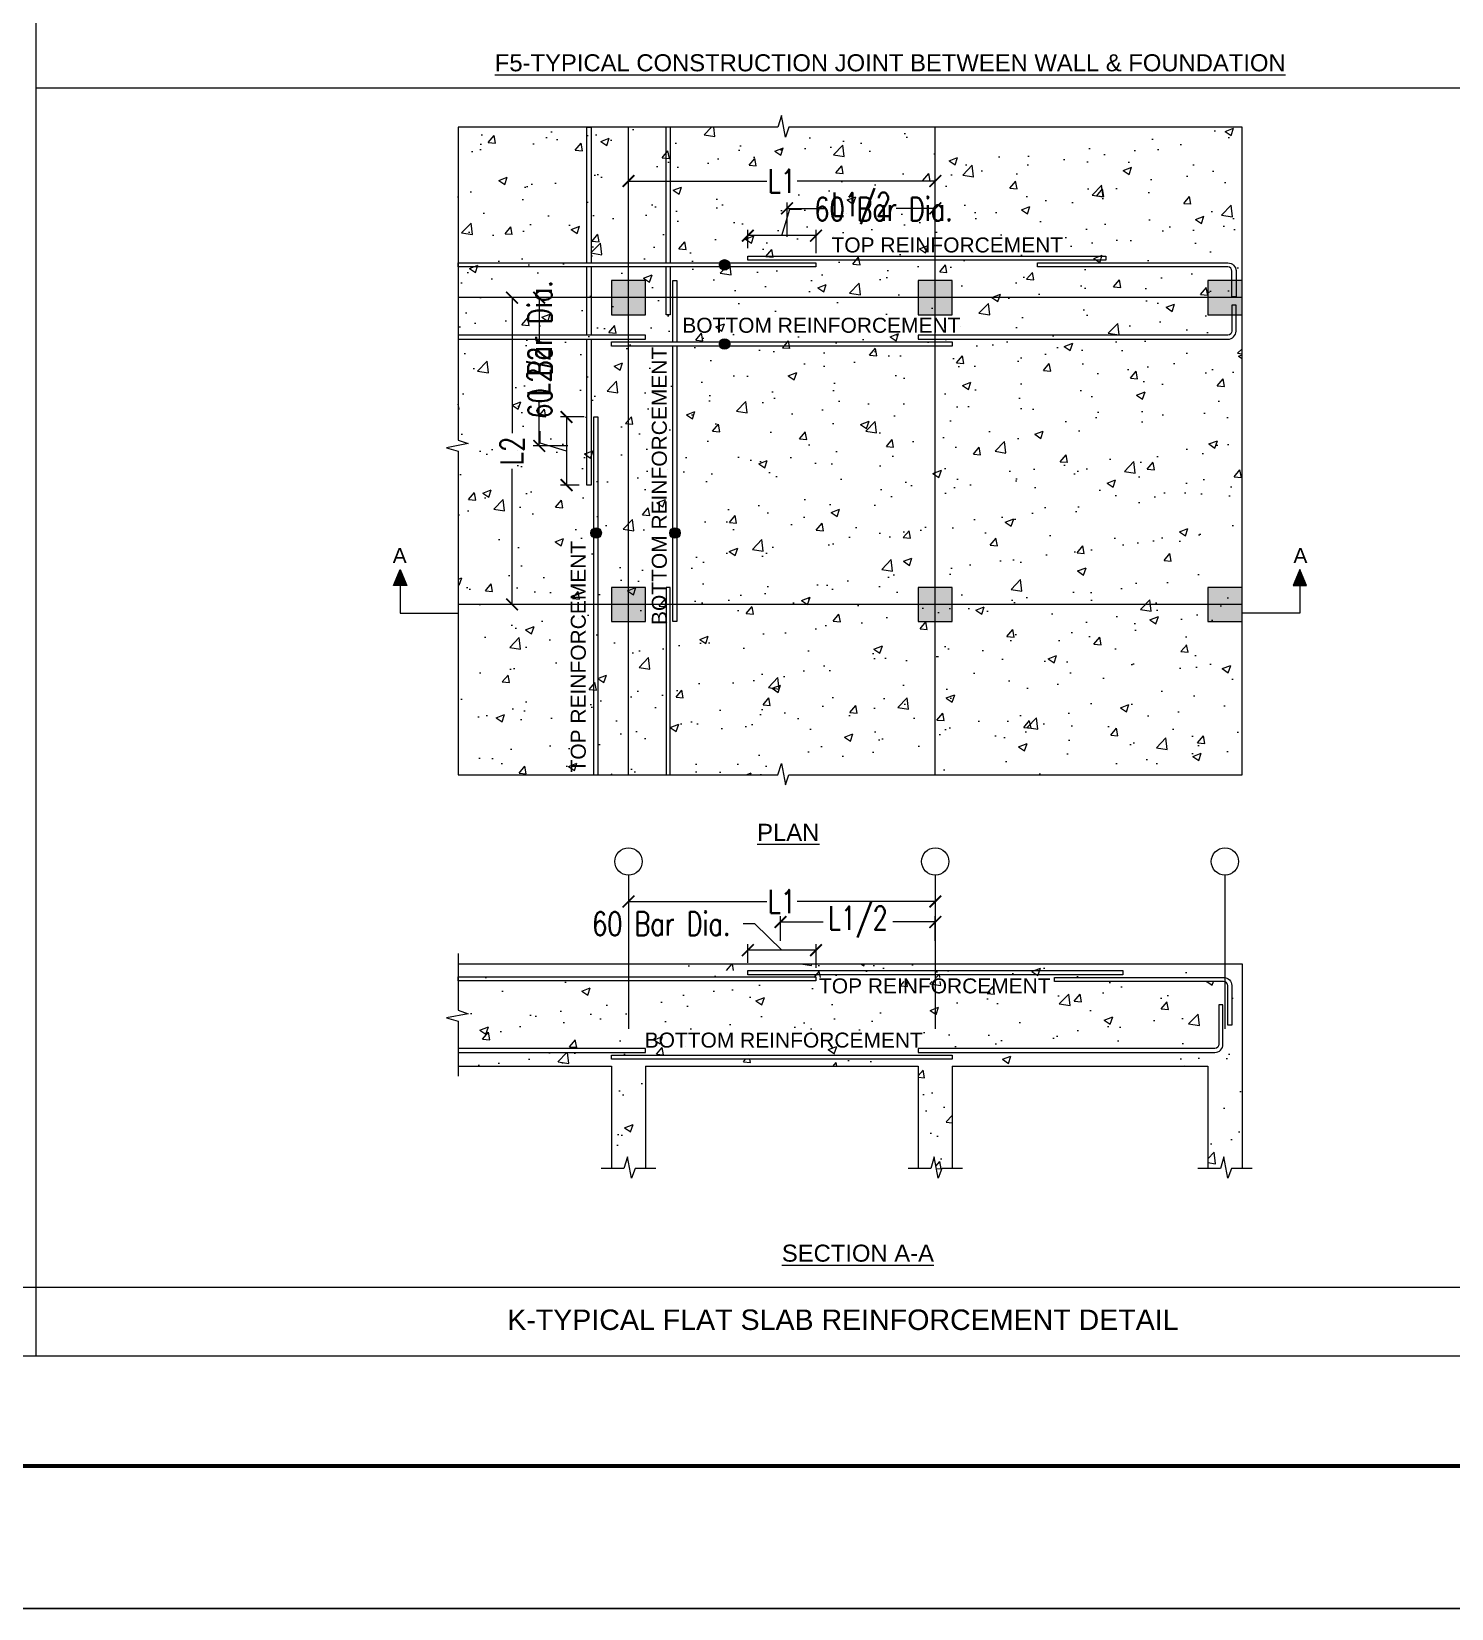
# Model space of a CAD drawing. Extents: x 166525 to 167198, y 178739 to 179747.
# Drawn here: x 167059.79 to 167071.86, y 179439.43 to 179452.83 of the extents above; entities that cross this region are included whole.
import ezdxf

# ---------------------------------------------------------------- set-up
doc = ezdxf.new("R2010")
doc.units = 0
doc.header["$MEASUREMENT"] = 0
doc.layers.get('0').update_dxf_attribs({"linetype": 'CONTINUOUS'})
doc.layers.get('DEFPOINTS').update_dxf_attribs({"linetype": 'CONTINUOUS'})
doc.layers.add('BEAM', color=6, linetype='CONTINUOUS', lineweight=13)
for name, color, linetype in [('COVER', 7, 'CONTINUOUS'), ('MHATCH', 8, 'CONTINUOUS'), ('S-G-TEXT SUB TITLE', 2, 'CONTINUOUS')]:
    doc.layers.add(name, color=color, linetype=linetype)
doc.styles.add('ARIAL', font='arial.ttf')
doc.styles.add('DIM', font='simplex.shx', dxfattribs={"width": 0.75})
doc.dimstyles.new('MUTASIM', dxfattribs={"dimscale": 0.9995, "dimtxt": 0.2, "dimasz": 0.1, "dimexe": 0.05, "dimexo": 0.12, "dimgap": 0.05, "dimtad": 0, "dimzin": 0, "dimdsep": 46, "dimtxsty": 'DIM', "dimblk": 'ARCHTICK', "dimcen": 0.09, "dimclrd": 35, "dimclre": 33, "dimclrt": 256, "dimazin": 0, "dimtfac": 1, "dimtofl": 0, "dimtmove": 1, "dimatfit": 3, "dimfxl": 0.18, "dimtolj": 1, "dimtzin": 0, "dimlwd": 13, "dimlwe": 9, "dimarcsym": 0})
pattern_1 = [(50, (167030.03666, 179441.11026), (0.738933, -0.064648), [0.077266, -0.849925]), (355, (167030.03666, 179441.11026), (-0.142943, 0.774917), [0.061813, -0.67994]), (100.451, (167030.0982, 179441.1049), (0.595992, 0.710265), [0.065666, -0.722325]), (46.1842, (167030.0367, 179441.3163), (1.099484, -0.170522), [0.1159, -1.274888]), (96.6356, (167030.1283, 179441.3021), (0.9629, 1.003547), [0.0985, -1.083487]), (351.184, (167030.0367, 179441.3163), (0.962902, 1.003545), [0.09272, -1.01991]), (21, (167030.1397, 179441.2648), (0.614943, -0.414784), [0.077266, -0.849925]), (326, (167030.1397, 179441.2648), (0.250666, 0.747058), [0.061813, -0.67994]), (71.4514, (167030.1909, 179441.2302), (0.865607, 0.332275), [0.065666, -0.722325]), (37.5, (167030.03666, 179441.11026), (0.0125272, 0.3429514), [0, -0.6716984, 0, -0.6902423, 0, -0.6825157]), (7.5, (167030.03666, 179441.11026), (0.2710175, 0.4063278), [0, -0.393541, 0, -0.6562453, 0, -0.2601286]), (327.5, (167029.80692, 179441.11026), (0.5499492, -0.0232355), [0, -0.257553, 0, -0.8035656, 0, -1.0662698]), (317.5, (167029.7039, 179441.11026), (0.600805, 0.1031287), [0, -0.334819, 0, -0.53365, 0, -0.757206])]

# ---------------------------------------------------------------- blocks, each defined once
blk = doc.blocks.new('SUBTITLE')
at = {"lineweight": 0}
for tag, p in [('%%USUBTITLE', (13935941.075, 8347529.818)), ('20', (13935941.075, 8347529.418))]:
    blk.add_attdef(tag, p, '', height=0.2, dxfattribs=at)
blk = doc.blocks.new('_ARCHTICK')
at = {"color": 0, "linetype": 'ByBlock', "const_width": 0.15}
blk.add_lwpolyline([(-0.5, -0.5), (0.5, 0.5)], dxfattribs=at)
blk = doc.blocks.new('*D1385')
at = {"layer": 'BEAM', "color": 35, "lineweight": 13, "transparency": 16777216}
for p, q in [((167066.168, 179451.1), (167066.236, 179451.325)), ((167066.236, 179451.325), (167066.335, 179451.325)), ((167066.458, 179451.1), (167065.878, 179451.1))]:
    blk.add_line(p, q, dxfattribs=at)
at = {"layer": 'BEAM', "color": 33, "lineweight": 9, "transparency": 16777216}
for p, q in [((167065.878, 179450.993), (167065.878, 179451.15)), ((167066.458, 179450.95), (167066.458, 179451.15))]:
    blk.add_line(p, q, dxfattribs=at)
at = {"layer": 'DEFPOINTS', "color": 0, "transparency": 16777216}
for p in [(167065.878, 179451.1), (167065.878, 179450.873), (167066.458, 179450.83)]:
    blk.add_point(p, dxfattribs=at)
at = {"layer": 'BEAM', "color": 35, "lineweight": 13, "transparency": 16777216, "xscale": 0.09995000000000001, "yscale": 0.09995000000000001, "zscale": 0.09995000000000001, "rotation": 180}
blk.add_blockref('_ARCHTICK', (167065.878, 179451.1), dxfattribs=at)
at = {"layer": 'BEAM', "color": 35, "lineweight": 13, "transparency": 16777216, "xscale": 0.09995000000000001, "yscale": 0.09995000000000001, "zscale": 0.09995000000000001}
blk.add_blockref('_ARCHTICK', (167066.458, 179451.1), dxfattribs=at)
at = {"layer": 'BEAM', "transparency": 16777216, "insert": (167067.032, 179451.325), "char_height": 0.1999, "attachment_point": 5, "style": 'DIM'}
blk.add_mtext('\\A1;60 Bar Dia.', dxfattribs=at)
blk = doc.blocks.new('*D1386')
at = {"layer": 'BEAM', "color": 35, "lineweight": 13, "transparency": 16777216}
for p, q in [((167064.864, 179451.564), (167066.04, 179451.564)), ((167067.472, 179451.564), (167066.297, 179451.564))]:
    blk.add_line(p, q, dxfattribs=at)
at = {"layer": 'BEAM', "color": 33, "lineweight": 9, "transparency": 16777216}
for p, q in [((167064.864, 179451.483), (167064.864, 179451.514)), ((167067.472, 179451.483), (167067.472, 179451.514))]:
    blk.add_line(p, q, dxfattribs=at)
at = {"layer": 'DEFPOINTS', "color": 0, "transparency": 16777216}
for p in [(167064.864, 179451.603), (167067.472, 179451.603), (167067.472, 179451.564)]:
    blk.add_point(p, dxfattribs=at)
at = {"layer": 'BEAM', "color": 35, "lineweight": 13, "transparency": 16777216, "xscale": 0.09995000000000001, "yscale": 0.09995000000000001, "zscale": 0.09995000000000001, "rotation": 180}
blk.add_blockref('_ARCHTICK', (167064.864, 179451.564), dxfattribs=at)
at = {"layer": 'BEAM', "color": 35, "lineweight": 13, "transparency": 16777216, "xscale": 0.09995000000000001, "yscale": 0.09995000000000001, "zscale": 0.09995000000000001}
blk.add_blockref('_ARCHTICK', (167067.472, 179451.564), dxfattribs=at)
at = {"layer": 'BEAM', "transparency": 16777216, "insert": (167066.168, 179451.564), "char_height": 0.1999, "attachment_point": 5, "style": 'DIM'}
blk.add_mtext('\\A1;L1', dxfattribs=at)
blk = doc.blocks.new('*D1387')
at = {"layer": 'BEAM', "color": 33, "lineweight": 9, "transparency": 16777216}
for p, q in [((167066.212, 179451.089), (167066.212, 179451.382)), ((167067.472, 179451.089), (167067.472, 179451.382))]:
    blk.add_line(p, q, dxfattribs=at)
at = {"layer": 'BEAM', "color": 35, "lineweight": 13, "transparency": 16777216}
for p, q in [((167066.212, 179451.332), (167066.545, 179451.332)), ((167067.472, 179451.332), (167067.138, 179451.332))]:
    blk.add_line(p, q, dxfattribs=at)
at = {"layer": 'DEFPOINTS', "color": 0, "transparency": 16777216}
for p in [(167067.472, 179451.332), (167066.212, 179450.969), (167067.472, 179450.969)]:
    blk.add_point(p, dxfattribs=at)
at = {"layer": 'BEAM', "color": 35, "lineweight": 13, "transparency": 16777216, "xscale": 0.09995000000000001, "yscale": 0.09995000000000001, "zscale": 0.09995000000000001, "rotation": 180}
blk.add_blockref('_ARCHTICK', (167066.212, 179451.332), dxfattribs=at)
at = {"layer": 'BEAM', "color": 35, "lineweight": 13, "transparency": 16777216, "xscale": 0.09995000000000001, "yscale": 0.09995000000000001, "zscale": 0.09995000000000001}
blk.add_blockref('_ARCHTICK', (167067.472, 179451.332), dxfattribs=at)
at = {"layer": 'BEAM', "transparency": 16777216, "insert": (167066.842, 179451.332), "char_height": 0.1999, "attachment_point": 5, "style": 'DIM'}
blk.add_mtext('\\A1;L1/2', dxfattribs=at)
blk = doc.blocks.new('*D1388')
at = {"layer": 'BEAM', "color": 35, "lineweight": 13, "transparency": 16777216}
for p, q in [((167063.874, 179450.573), (167063.874, 179449.42)), ((167063.874, 179447.966), (167063.874, 179449.119))]:
    blk.add_line(p, q, dxfattribs=at)
at = {"layer": 'BEAM', "color": 33, "lineweight": 9, "transparency": 16777216}
for p, q in [((167063.954, 179450.573), (167063.924, 179450.573)), ((167063.954, 179447.966), (167063.924, 179447.966))]:
    blk.add_line(p, q, dxfattribs=at)
at = {"layer": 'DEFPOINTS', "color": 0, "transparency": 16777216}
for p in [(167063.834, 179450.573), (167063.874, 179450.573), (167063.834, 179447.966)]:
    blk.add_point(p, dxfattribs=at)
at = {"layer": 'BEAM', "color": 35, "lineweight": 13, "transparency": 16777216, "xscale": 0.09995000000000001, "yscale": 0.09995000000000001, "zscale": 0.09995000000000001}
for p, rotation in [((167063.874, 179450.573), 90), ((167063.874, 179447.966), 270)]:
    blk.add_blockref('_ARCHTICK', p, dxfattribs=dict(at, rotation=rotation))
at = {"layer": 'BEAM', "transparency": 16777216, "insert": (167063.874, 179449.269), "char_height": 0.1999, "attachment_point": 5, "rotation": 90, "style": 'DIM'}
blk.add_mtext('\\A1;{\\fArial|b0|i0|c238|p34;L}2', dxfattribs=at)
blk = doc.blocks.new('*D1389')
at = {"layer": 'BEAM', "color": 33, "lineweight": 9, "transparency": 16777216}
for p, q in [((167064.349, 179450.573), (167064.055, 179450.573)), ((167064.349, 179449.313), (167064.055, 179449.313))]:
    blk.add_line(p, q, dxfattribs=at)
at = {"layer": 'BEAM', "color": 35, "lineweight": 13, "transparency": 16777216}
for p, q in [((167064.105, 179450.573), (167064.105, 179450.197)), ((167064.105, 179449.313), (167064.105, 179449.689))]:
    blk.add_line(p, q, dxfattribs=at)
at = {"layer": 'DEFPOINTS', "color": 0, "transparency": 16777216}
for p in [(167064.105, 179450.573), (167064.469, 179450.573), (167064.469, 179449.313)]:
    blk.add_point(p, dxfattribs=at)
at = {"layer": 'BEAM', "color": 35, "lineweight": 13, "transparency": 16777216, "xscale": 0.09995000000000001, "yscale": 0.09995000000000001, "zscale": 0.09995000000000001}
for p, rotation in [((167064.105, 179450.573), 90), ((167064.105, 179449.313), 270)]:
    blk.add_blockref('_ARCHTICK', p, dxfattribs=dict(at, rotation=rotation))
at = {"layer": 'BEAM', "transparency": 16777216, "insert": (167064.105, 179449.943), "char_height": 0.1999, "attachment_point": 5, "rotation": 90, "style": 'DIM'}
blk.add_mtext('\\A1;{\\fArial|b0|i0|c238|p34;L}2{\\fArial|b0|i0|c238|p34;/2}', dxfattribs=at)
blk = doc.blocks.new('*D1390')
at = {"layer": 'BEAM', "color": 35, "lineweight": 13, "transparency": 16777216}
for p, q in [((167064.112, 179449.337), (167064.112, 179449.437)), ((167064.337, 179449.559), (167064.337, 179448.98)), ((167064.337, 179449.269), (167064.112, 179449.337))]:
    blk.add_line(p, q, dxfattribs=at)
at = {"layer": 'BEAM', "color": 33, "lineweight": 9, "transparency": 16777216}
for p, q in [((167064.488, 179449.559), (167064.287, 179449.559)), ((167064.444, 179448.98), (167064.287, 179448.98))]:
    blk.add_line(p, q, dxfattribs=at)
at = {"layer": 'DEFPOINTS', "color": 0, "transparency": 16777216}
for p in [(167064.608, 179449.559), (167064.337, 179448.98), (167064.564, 179448.98)]:
    blk.add_point(p, dxfattribs=at)
at = {"layer": 'BEAM', "color": 35, "lineweight": 13, "transparency": 16777216, "xscale": 0.09995000000000001, "yscale": 0.09995000000000001, "zscale": 0.09995000000000001}
for p, rotation in [((167064.337, 179449.559), 90), ((167064.337, 179448.98), 270)]:
    blk.add_blockref('_ARCHTICK', p, dxfattribs=dict(at, rotation=rotation))
at = {"layer": 'BEAM', "transparency": 16777216, "insert": (167064.112, 179450.133), "char_height": 0.1999, "attachment_point": 5, "rotation": 90, "style": 'DIM'}
blk.add_mtext('\\A1;60 Bar Dia.', dxfattribs=at)
blk = doc.blocks.new('*D1391')
at = {"layer": 'BEAM', "color": 33, "lineweight": 9, "transparency": 16777216}
for p, q in [((167064.864, 179445.459), (167064.864, 179445.391)), ((167067.472, 179445.459), (167067.472, 179445.391))]:
    blk.add_line(p, q, dxfattribs=at)
at = {"layer": 'BEAM', "color": 35, "lineweight": 13, "transparency": 16777216}
for p, q in [((167064.864, 179445.441), (167066.04, 179445.441)), ((167067.472, 179445.441), (167066.297, 179445.441))]:
    blk.add_line(p, q, dxfattribs=at)
at = {"layer": 'DEFPOINTS', "color": 0, "transparency": 16777216}
for p in [(167064.864, 179445.579), (167067.472, 179445.579), (167067.472, 179445.441)]:
    blk.add_point(p, dxfattribs=at)
at = {"layer": 'BEAM', "color": 35, "lineweight": 13, "transparency": 16777216, "xscale": 0.09995000000000001, "yscale": 0.09995000000000001, "zscale": 0.09995000000000001, "rotation": 180}
blk.add_blockref('_ARCHTICK', (167064.864, 179445.441), dxfattribs=at)
at = {"layer": 'BEAM', "color": 35, "lineweight": 13, "transparency": 16777216, "xscale": 0.09995000000000001, "yscale": 0.09995000000000001, "zscale": 0.09995000000000001}
blk.add_blockref('_ARCHTICK', (167067.472, 179445.441), dxfattribs=at)
at = {"layer": 'BEAM', "transparency": 16777216, "insert": (167066.168, 179445.441), "char_height": 0.1999, "attachment_point": 5, "style": 'DIM'}
blk.add_mtext('\\A1;L1', dxfattribs=at)
blk = doc.blocks.new('*D1392')
at = {"layer": 'BEAM', "color": 33, "lineweight": 9, "transparency": 16777216}
for p, q in [((167066.156, 179445.106), (167066.156, 179445.317)), ((167067.472, 179445.106), (167067.472, 179445.317))]:
    blk.add_line(p, q, dxfattribs=at)
at = {"layer": 'BEAM', "color": 35, "lineweight": 13, "transparency": 16777216}
for p, q in [((167066.156, 179445.267), (167066.518, 179445.267)), ((167067.472, 179445.267), (167067.11, 179445.267))]:
    blk.add_line(p, q, dxfattribs=at)
at = {"layer": 'DEFPOINTS', "color": 0, "transparency": 16777216}
for p in [(167067.472, 179445.267), (167066.156, 179444.986), (167067.472, 179444.986)]:
    blk.add_point(p, dxfattribs=at)
at = {"layer": 'BEAM', "color": 35, "lineweight": 13, "transparency": 16777216, "xscale": 0.09995000000000001, "yscale": 0.09995000000000001, "zscale": 0.09995000000000001, "rotation": 180}
blk.add_blockref('_ARCHTICK', (167066.156, 179445.267), dxfattribs=at)
at = {"layer": 'BEAM', "color": 35, "lineweight": 13, "transparency": 16777216, "xscale": 0.09995000000000001, "yscale": 0.09995000000000001, "zscale": 0.09995000000000001}
blk.add_blockref('_ARCHTICK', (167067.472, 179445.267), dxfattribs=at)
at = {"layer": 'BEAM', "transparency": 16777216, "insert": (167066.814, 179445.267), "char_height": 0.1999, "attachment_point": 5, "style": 'DIM'}
blk.add_mtext('\\A1;L1/2', dxfattribs=at)
blk = doc.blocks.new('*D1402')
at = {"layer": 'BEAM', "color": 35, "lineweight": 13, "transparency": 16777216}
for p, q in [((167065.939, 179445.252), (167065.839, 179445.252)), ((167066.168, 179445.027), (167065.939, 179445.252)), ((167066.458, 179445.027), (167065.878, 179445.027))]:
    blk.add_line(p, q, dxfattribs=at)
at = {"layer": 'BEAM', "color": 33, "lineweight": 9, "transparency": 16777216}
for p, q in [((167065.878, 179444.92), (167065.878, 179445.077)), ((167066.458, 179444.877), (167066.458, 179445.077))]:
    blk.add_line(p, q, dxfattribs=at)
at = {"layer": 'DEFPOINTS', "color": 0, "transparency": 16777216}
for p in [(167065.878, 179445.027), (167065.878, 179444.8), (167066.458, 179444.757)]:
    blk.add_point(p, dxfattribs=at)
at = {"layer": 'BEAM', "color": 35, "lineweight": 13, "transparency": 16777216, "xscale": 0.09995000000000001, "yscale": 0.09995000000000001, "zscale": 0.09995000000000001, "rotation": 180}
blk.add_blockref('_ARCHTICK', (167065.878, 179445.027), dxfattribs=at)
at = {"layer": 'BEAM', "color": 35, "lineweight": 13, "transparency": 16777216, "xscale": 0.09995000000000001, "yscale": 0.09995000000000001, "zscale": 0.09995000000000001}
blk.add_blockref('_ARCHTICK', (167066.458, 179445.027), dxfattribs=at)
at = {"layer": 'BEAM', "transparency": 16777216, "insert": (167065.143, 179445.252), "char_height": 0.1999, "attachment_point": 5, "style": 'DIM'}
blk.add_mtext('\\A1;60 Bar Dia.', dxfattribs=at)

msp = doc.modelspace()

# ---------------------------------------------------------------- hatches: boundary and pattern name
at = {"layer": 'BEAM'}
h = msp.add_hatch(dxfattribs=at)
h.set_pattern_fill('AR-CONC', color=0, scale=0.004056, style=0)
h.set_pattern_definition(pattern_1)
h.paths.add_polyline_path([(167070.07915, 179452.02166), (167066.22788, 179452.02166), (167066.19807, 179451.93761), (167066.16367, 179452.11971), (167066.13386, 179452.02166), (167063.4158, 179452.02166), (167063.4158, 179449.36204), (167063.49984, 179449.33223), (167063.31774, 179449.29783), (167063.4158, 179449.26802), (167063.4158, 179446.51715), (167066.13386, 179446.51715), (167066.16367, 179446.6152), (167066.19807, 179446.4331), (167066.22788, 179446.51715), (167070.07915, 179446.51715)])
h = msp.add_hatch(color=0, dxfattribs=at)
edge = h.paths.add_edge_path()
edge.add_arc((167065.68094, 179450.85147), 0.04463, 0, 360)
for points in [[(167065.00921, 179450.71796), (167064.7195, 179450.71796), (167064.7195, 179450.42825), (167065.00921, 179450.42825)], [(167067.61661, 179450.71796), (167067.3269, 179450.71796), (167067.3269, 179450.42825), (167067.61661, 179450.42825)], [(167070.07915, 179450.71796), (167069.78944, 179450.71796), (167069.78944, 179450.42825), (167070.07915, 179450.42825)], [(167062.92301, 179448.26357), (167062.97958, 179448.12542), (167062.86645, 179448.12542)], [(167070.57193, 179448.26357), (167070.51536, 179448.12542), (167070.6285, 179448.12542)], [(167065.00921, 179448.11056), (167064.7195, 179448.11056), (167064.7195, 179447.82085), (167065.00921, 179447.82085)], [(167067.61661, 179448.11056), (167067.3269, 179448.11056), (167067.3269, 179447.82085), (167067.61661, 179447.82085)], [(167070.07915, 179448.11056), (167069.78944, 179448.11056), (167069.78944, 179447.82085), (167070.07915, 179447.82085)]]:
    msp.add_hatch(color=0, dxfattribs=at).paths.add_polyline_path(points)
h = msp.add_hatch(color=0, dxfattribs=at)
edge = h.paths.add_edge_path()
edge.add_arc((167065.68094, 179450.17903), 0.04463, 0, 360)
h = msp.add_hatch(color=0, dxfattribs=at)
edge = h.paths.add_edge_path()
edge.add_arc((167064.58871, 179448.57277), 0.04463, -90, 270)
h = msp.add_hatch(color=0, dxfattribs=at)
edge = h.paths.add_edge_path()
edge.add_arc((167065.25908, 179448.57277), 0.04463, -90, 270)
h = msp.add_hatch(dxfattribs=at)
h.set_pattern_fill('AR-CONC', color=0, scale=0.004056, style=0)
h.set_pattern_definition(pattern_1)
h.paths.add_polyline_path([(167063.4158, 179444.81866), (167063.4158, 179444.51671), (167063.49984, 179444.4869), (167063.31774, 179444.4525), (167063.4158, 179444.42269), (167063.4158, 179444.19288), (167065.00921, 179444.19288), (167065.00921, 179444.15812), (167063.4158, 179444.15812), (167063.4158, 179444.04223), (167064.7195, 179444.04223), (167064.7195, 179443.1731), (167064.82545, 179443.1731), (167064.85526, 179443.27115), (167064.88966, 179443.08905), (167064.91947, 179443.1731), (167065.00921, 179443.1731), (167065.00921, 179444.04223), (167067.3269, 179444.04223), (167067.3269, 179443.1731), (167067.43285, 179443.1731), (167067.46266, 179443.27115), (167067.49706, 179443.08905), (167067.52687, 179443.1731), (167067.61661, 179443.1731), (167067.61661, 179444.04223), (167069.78944, 179444.04223), (167069.78944, 179443.1731), (167069.89539, 179443.1731), (167069.9252, 179443.27115), (167069.9596, 179443.08905), (167069.98941, 179443.1731), (167070.07915, 179443.1731), (167070.07915, 179444.91137), (167067.47175, 179444.91137), (167067.47175, 179444.79548), (167069.92271, 179444.79548, -0.41421356), (167069.99224, 179444.72595), (167069.99224, 179444.38989), (167069.95747, 179444.38989), (167069.95747, 179444.72595, 0.41421356), (167069.92271, 179444.76072), (167065.87834, 179444.76072), (167065.87834, 179444.79548), (167067.47175, 179444.79548), (167067.47175, 179444.91137), (167064.86435, 179444.91137), (167064.86435, 179444.85342), (167066.45776, 179444.85342), (167066.45776, 179444.81866)])
h.paths.add_polyline_path([(167064.7195, 179444.13494), (167067.61661, 179444.13494), (167067.61661, 179444.10017), (167064.7195, 179444.10017)], flags=16)
h.paths.add_polyline_path([(167067.3269, 179444.19288), (167069.84796, 179444.19288, 0.41421356), (167069.88272, 179444.22765), (167069.88272, 179444.56371), (167069.91749, 179444.56371), (167069.91749, 179444.22765, -0.41421356), (167069.84796, 179444.15812), (167067.3269, 179444.15812)], flags=16)
h.paths.add_polyline_path([(167064.96856, 179444.16417), (167067.39893, 179444.16417), (167067.39893, 179444.36203), (167064.96856, 179444.36203)], flags=25)
h.paths.add_polyline_path([(167063.69589, 179444.62505), (167065.73063, 179444.62505), (167065.73063, 179444.82291), (167063.69589, 179444.82291)], flags=24)

# ---------------------------------------------------------------- linework, layer by layer
at = {"layer": 'BEAM', "color": 0}
for p, q in [((167059.82485, 179479.79994), (167059.82485, 179441.5798)), ((167096.10888, 179452.35244), (167059.82485, 179452.35244)), ((167066.16367, 179452.11971), (167066.13386, 179452.02166)), ((167066.19807, 179451.93761), (167066.16367, 179452.11971)), ((167066.13386, 179452.02166), (167063.4158, 179452.02166)), ((167063.4158, 179452.02166), (167063.4158, 179449.36204)), ((167064.86435, 179446.51715), (167064.86435, 179452.02166)), ((167066.22788, 179452.02166), (167066.19807, 179451.93761)), ((167070.07915, 179452.02166), (167066.22788, 179452.02166)), ((167067.47175, 179446.51715), (167067.47175, 179452.02166)), ((167070.07915, 179446.51715), (167070.07915, 179452.02166)), ((167070.07915, 179450.5731), (167063.4158, 179450.5731)), ((167063.49984, 179449.33223), (167063.31774, 179449.29783)), ((167063.31774, 179449.29783), (167063.4158, 179449.26802)), ((167063.4158, 179449.36204), (167063.49984, 179449.33223)), ((167063.4158, 179449.26802), (167063.4158, 179446.51715)), ((167070.07915, 179447.9657), (167063.4158, 179447.9657)), ((167066.13386, 179446.51715), (167066.16367, 179446.6152)), ((167066.16367, 179446.6152), (167066.19807, 179446.4331)), ((167063.4158, 179446.51715), (167066.13386, 179446.51715)), ((167066.19807, 179446.4331), (167066.22788, 179446.51715)), ((167066.22788, 179446.51715), (167070.07915, 179446.51715)), ((167064.86435, 179445.66461), (167064.86435, 179444.35922)), ((167067.47175, 179445.66461), (167067.47175, 179444.35922)), ((167069.93429, 179445.66461), (167069.93429, 179444.35922)), ((167063.4158, 179444.91137), (167070.07915, 179444.91137)), ((167070.07915, 179444.91137), (167070.07915, 179443.1731)), ((167063.4158, 179444.04223), (167064.7195, 179444.04223)), ((167064.7195, 179444.04223), (167064.7195, 179443.1731)), ((167065.00921, 179444.04223), (167067.3269, 179444.04223)), ((167065.00921, 179444.04223), (167065.00921, 179443.1731)), ((167067.3269, 179444.04223), (167067.3269, 179443.1731)), ((167067.61661, 179444.04223), (167069.78944, 179444.04223)), ((167067.61661, 179444.04223), (167067.61661, 179443.1731)), ((167069.78944, 179444.04223), (167069.78944, 179443.1731)), ((167096.10888, 179442.15922), (167046.51154, 179442.15922))]:
    msp.add_line(p, q, dxfattribs=at)
for points in [[(167096.10888, 179479.79994), (167046.51154, 179479.79994), (167046.51154, 179441.5798), (167096.10888, 179441.5798)], [(167065.87834, 179450.92655), (167068.92031, 179450.92655), (167068.92031, 179450.89178), (167065.87834, 179450.89178)], [(167063.4158, 179450.86861), (167066.45776, 179450.86861), (167066.45776, 179450.83384), (167063.4158, 179450.83384)], [(167065.00921, 179450.71796), (167064.7195, 179450.71796), (167064.7195, 179450.42825), (167065.00921, 179450.42825)], [(167067.61661, 179450.71796), (167067.3269, 179450.71796), (167067.3269, 179450.42825), (167067.61661, 179450.42825)], [(167070.07915, 179450.71796), (167069.78944, 179450.71796), (167069.78944, 179450.42825), (167070.07915, 179450.42825)], [(167064.7195, 179450.19648), (167067.61661, 179450.19648), (167067.61661, 179450.16171), (167064.7195, 179450.16171)], [(167062.92301, 179448.26357), (167062.97958, 179448.12542), (167062.86645, 179448.12542)], [(167070.57193, 179448.26357), (167070.51536, 179448.12542), (167070.6285, 179448.12542)], [(167065.00921, 179448.11056), (167064.7195, 179448.11056), (167064.7195, 179447.82085), (167065.00921, 179447.82085)], [(167067.61661, 179448.11056), (167067.3269, 179448.11056), (167067.3269, 179447.82085), (167067.61661, 179447.82085)], [(167070.07915, 179448.11056), (167069.78944, 179448.11056), (167069.78944, 179447.82085), (167070.07915, 179447.82085)], [(167063.4158, 179444.8002), (167066.45776, 179444.8002), (167066.45776, 179444.76543), (167063.4158, 179444.76543)], [(167065.87834, 179444.85342), (167069.06516, 179444.85342), (167069.06516, 179444.81866), (167065.87834, 179444.81866)], [(167064.7195, 179444.13494), (167067.61661, 179444.13494), (167067.61661, 179444.10017), (167064.7195, 179444.10017)]]:
    msp.add_lwpolyline(points, close=True, dxfattribs=at)
for points in [[(167064.5109, 179450.86861), (167064.5109, 179452.02166), (167064.54567, 179452.02166), (167064.54567, 179450.86861)], [(167065.18303, 179450.86861), (167065.18303, 179452.02166)], [(167065.2178, 179452.02166), (167065.2178, 179450.86861)], [(167064.5109, 179450.25442), (167064.5109, 179450.83384)], [(167064.54567, 179450.83384), (167064.54567, 179450.25442)], [(167065.2178, 179450.83384), (167065.2178, 179450.42825), (167065.18303, 179450.42825), (167065.18303, 179450.83384)], [(167065.24098, 179450.19648), (167065.24098, 179450.71796), (167065.27574, 179450.71796), (167065.27574, 179450.19648)], [(167063.4158, 179450.21966), (167065.00921, 179450.21966), (167065.00921, 179450.25442), (167063.4158, 179450.25442)], [(167064.54567, 179450.21966), (167064.54567, 179448.97969), (167064.5109, 179448.97969), (167064.5109, 179450.21966)], [(167065.27574, 179450.16171), (167065.27574, 179448.26121), (167065.27574, 179447.82085), (167065.24098, 179447.82085), (167065.24098, 179448.26121), (167065.24098, 179450.16171)], [(167064.56885, 179446.51715), (167064.56885, 179449.55911), (167064.60361, 179449.55911), (167064.60361, 179446.51715)], [(167062.92301, 179448.12542), (167062.92301, 179447.89258), (167063.4158, 179447.89258)], [(167065.2178, 179446.51715), (167065.2178, 179448.11056), (167065.18303, 179448.11056), (167065.18303, 179446.51715)], [(167070.57193, 179448.12542), (167070.57193, 179447.89258), (167070.07915, 179447.89258)], [(167063.4158, 179444.99828), (167063.4158, 179444.51671), (167063.49984, 179444.4869), (167063.31774, 179444.4525), (167063.4158, 179444.42269), (167063.4158, 179443.95532)], [(167063.4158, 179444.15812), (167065.00921, 179444.15812), (167065.00921, 179444.19288), (167063.4158, 179444.19288)], [(167065.09612, 179443.1731), (167064.91947, 179443.1731), (167064.88966, 179443.08905), (167064.85526, 179443.27115), (167064.82545, 179443.1731), (167064.63258, 179443.1731)], [(167067.70352, 179443.1731), (167067.52687, 179443.1731), (167067.49706, 179443.08905), (167067.46266, 179443.27115), (167067.43285, 179443.1731), (167067.23998, 179443.1731)], [(167070.16606, 179443.1731), (167069.98941, 179443.1731), (167069.9596, 179443.08905), (167069.9252, 179443.27115), (167069.89539, 179443.1731), (167069.70253, 179443.1731)]]:
    msp.add_lwpolyline(points, dxfattribs=at)
for points, format in [([(167065.68094, 179446.51715, 0, 0.05055, 0), (167065.68094, 179446.66881, 0, 0, 0), (167065.68094, 179449.03967, 0, 0, 0), (167065.68094, 179449.03967, 0, 0, 0), (167065.68094, 179449.03967, 0, 0, 0), (167065.68094, 179451.87, 0.05055, 0, 0), (167065.68094, 179452.02166, 0, 0, 0)], "xyseb"), ([(167070.02846, 179450.80584), (167070.02846, 179450.5789), (167069.9937, 179450.5789), (167069.9937, 179450.79908, 0.41421356), (167069.95893, 179450.83384), (167068.34088, 179450.83384), (167068.34088, 179450.86861), (167069.95893, 179450.86861, -0.41421356), (167070.02846, 179450.79908)], "xyb"), ([(167070.02846, 179450.28243), (167070.02846, 179450.50937), (167069.9937, 179450.50937), (167069.9937, 179450.28919, -0.41421356), (167069.95893, 179450.25442), (167067.3269, 179450.25442), (167067.3269, 179450.21966), (167069.95893, 179450.21966, 0.41421356), (167070.02846, 179450.28919)], "xyb"), ([(167063.4158, 179448.57277, 0, 0.05055, 0), (167063.56745, 179448.57277, 0, 0, 0), (167065.93832, 179448.57277, 0, 0, 0), (167065.93832, 179448.57277, 0, 0, 0), (167065.93832, 179448.57277, 0, 0, 0), (167069.92749, 179448.57277, 0.05055, 0, 0), (167070.07915, 179448.57277, 0, 0, 0)], "xyseb")]:
    msp.add_lwpolyline(points, format=format, dxfattribs=at)
for points in [[(167068.48574, 179444.79548), (167069.92271, 179444.79548, -0.41421356), (167069.99224, 179444.72595), (167069.99224, 179444.38989), (167069.95747, 179444.38989), (167069.95747, 179444.72595, 0.41421356), (167069.92271, 179444.76072), (167068.48574, 179444.76072)], [(167067.3269, 179444.15812), (167069.84796, 179444.15812, 0.41421356), (167069.91749, 179444.22765), (167069.91749, 179444.56371), (167069.88272, 179444.56371), (167069.88272, 179444.22765, -0.41421356), (167069.84796, 179444.19288), (167067.3269, 179444.19288)]]:
    msp.add_lwpolyline(points, format="xyb", close=True, dxfattribs=at)
for centre, radius in [((167065.68094, 179450.85147), 0.04463), ((167065.68094, 179450.17903), 0.04463), ((167064.58871, 179448.57277), 0.04463), ((167065.25908, 179448.57277), 0.04463), ((167064.86435, 179445.7805), 0.11588), ((167067.47175, 179445.7805), 0.11588), ((167069.93429, 179445.7805), 0.11588)]:
    msp.add_circle(centre, radius, dxfattribs=at)
at = {"layer": 'COVER', "flags": 128}
msp.add_lwpolyline([(167044.80153, 179481.75525), (167104.72278, 179481.75525), (167104.72278, 179439.43275), (167044.80153, 179439.43275)], close=True, dxfattribs=at)
at = {"layer": 'MHATCH', "const_width": 0.03562, "flags": 128}
msp.add_lwpolyline([(167046.36903, 179480.544), (167103.15528, 179480.544), (167103.15528, 179440.644), (167046.36903, 179440.644)], close=True, dxfattribs=at)

# ---------------------------------------------------------------- block references
at = {"layer": 'BEAM', "color": 0}
ref = msp.add_blockref('SUBTITLE', (-7907727.2002, -4657289.97255), dxfattribs=dict(at, xscale=0.5794220055977348, yscale=0.5794220055977348, zscale=0.5794220055977348))
ref.add_attrib('%%USUBTITLE', '%%UF5-TYPICAL CONSTRUCTION JOINT BETWEEN WALL & FOUNDATION', (167063.72761, 179452.49659), dxfattribs={"layer": 'S-G-TEXT SUB TITLE', "lineweight": 0, "height": 0.1448555, "style": 'ARIAL'})
ref = msp.add_blockref('SUBTITLE', (-7907724.97017, -4657296.51273), dxfattribs=dict(at, xscale=0.5794220055977348, yscale=0.5794220055977348, zscale=0.5794220055977348))
ref.add_attrib('%%USUBTITLE', '%%UPLAN', (167065.95764, 179445.95641), dxfattribs={"layer": 'S-G-TEXT SUB TITLE', "lineweight": 0, "height": 0.144856, "style": 'ARIAL'})
ref = msp.add_blockref('SUBTITLE', (-7907724.76018, -4657300.08906), dxfattribs=dict(at, xscale=0.5794220055977348, yscale=0.5794220055977348, zscale=0.5794220055977348))
ref.add_attrib('%%USUBTITLE', '%%USECTION A-A', (167066.16764, 179442.38008), dxfattribs={"layer": 'S-G-TEXT SUB TITLE', "lineweight": 0, "height": 0.1448555, "style": 'ARIAL'})

# ---------------------------------------------------------------- texts
at = {"layer": 'BEAM', "color": 3, "style": 'ARIAL'}
for s, p in [('TOP REINFORCEMENT', (167066.58976, 179450.95705)), ('BOTTOM REINFORCEMENT', (167065.32138, 179450.27444)), ('TOP REINFORCEMENT', (167066.48358, 179444.6602)), ('BOTTOM REINFORCEMENT', (167065.00153, 179444.19932))]:
    msp.add_text(s, height=0.1274728, dxfattribs=at).set_placement(p)
for s, p in [('BOTTOM REINFORCEMENT', (167065.18955, 179447.79102)), ('TOP REINFORCEMENT', (167064.50079, 179446.53752))]:
    msp.add_text(s, height=0.1274728, rotation=90, dxfattribs=at).set_placement(p)
at = {"layer": 'BEAM', "color": 0, "style": 'ARIAL'}
msp.add_text('A', height=0.12747, dxfattribs=at).set_placement((167062.85971, 179448.31751))
at = {"layer": 'BEAM', "color": 0, "style": 'ARIAL', "text_generation_flag": 2}
msp.add_text('A', height=0.12747, dxfattribs=at).set_placement((167070.63523, 179448.31751))
at = {"layer": 'BEAM', "color": 2, "style": 'ARIAL'}
msp.add_text('K-TYPICAL FLAT SLAB REINFORCEMENT DETAIL', height=0.1738266, dxfattribs=at).set_placement((167063.83306, 179441.79966))

# ---------------------------------------------------------------- dimensions: what is measured, and where the dimension line sits
at = {"layer": 'BEAM', "color": 0}
for base, p1, p2, text, picture, middle in [((167065.87834, 179451.10038), (167066.45776, 179450.82987), (167065.87834, 179450.87333), '60 Bar Dia.', '*D1385', (167066.38544, 179451.32526)), ((167067.47175, 179451.56391), (167064.86435, 179451.60296), (167067.47175, 179451.60296), 'L1', '*D1386', (167066.16805, 179451.56391)), ((167067.47175, 179451.33215), (167066.2118, 179450.96876), (167067.47175, 179450.96876), 'L1/2', '*D1387', (167066.84178, 179451.33215)), ((167067.47175, 179445.44116), (167064.86435, 179445.5789), (167067.47175, 179445.5789), 'L1', '*D1391', (167066.16805, 179445.44116)), ((167067.47175, 179445.26734), (167066.15641, 179444.98573), (167067.47175, 179444.98573), 'L1/2', '*D1392', (167066.81408, 179445.26734))]:
    dim = msp.add_linear_dim(base=base, p1=p1, p2=p2, text=text, dimstyle='MUTASIM', dxfattribs=at)
    dim.commit()
    dim.dimension.update_dxf_attribs({"geometry": picture, "text_midpoint": middle})
for base, p1, p2, text, picture, middle in [((167064.33708, 179448.97969), (167064.60759, 179449.55911), (167064.56413, 179448.97969), '60 Bar Dia.', '*D1390', (167064.11219, 179449.48679)), ((167063.87354, 179450.5731), (167063.83449, 179447.9657), (167063.83449, 179450.5731), '{\\fArial|b0|i0|c238|p34;L}2', '*D1388', (167063.87354, 179449.2694)), ((167064.10531, 179450.5731), (167064.46869, 179449.31315), (167064.46869, 179450.5731), '{\\fArial|b0|i0|c238|p34;L}2{\\fArial|b0|i0|c238|p34;/2}', '*D1389', (167064.10531, 179449.94313))]:
    dim = msp.add_linear_dim(base=base, p1=p1, p2=p2, angle=90, text=text, dimstyle='MUTASIM', dxfattribs=at)
    dim.commit()
    dim.dimension.update_dxf_attribs({"geometry": picture, "text_midpoint": middle})
dim = msp.add_linear_dim(base=(167065.87834, 179445.02725), p1=(167066.45776, 179444.75674), p2=(167065.87834, 179444.8002), text='60 Bar Dia.', dimstyle='MUTASIM', dxfattribs=at)
dim.commit()
dim.dimension.update_dxf_attribs({"geometry": '*D1402', "text_midpoint": (167065.78885, 179445.25214), "dimtype": 160})

doc.saveas('drawing.dxf')
